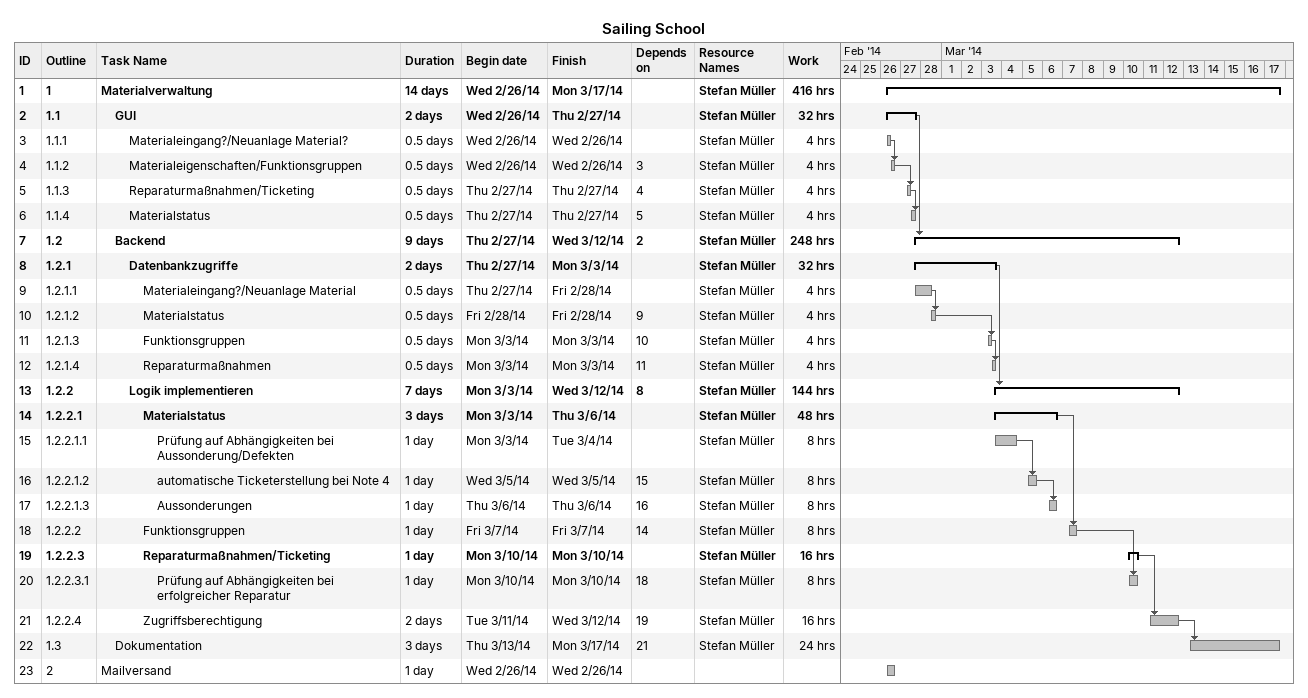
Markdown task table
Sailing School

| ID | WBS | Task | Duration | Start | Finish | Predecessors | Resources | Work (h) |
|---|---|---|---|---|---|---|---|---|
| 1 | 1 | **Materialverwaltung** | 14d | 2014-02-26 | 2014-03-17 |  | Stefan Müller | 416 |
| 2 | 1.1 | **GUI** | 2d | 2014-02-26 | 2014-02-27 |  | Stefan Müller | 32 |
| 3 | 1.1.1 | Materialeingang?/Neuanlage Material? | 0.5d | 2014-02-26 | 2014-02-26 |  | Stefan Müller | 4 |
| 4 | 1.1.2 | Materialeigenschaften/Funktionsgruppen | 0.5d | 2014-02-26 | 2014-02-26 | 3 | Stefan Müller | 4 |
| 5 | 1.1.3 | Reparaturmaßnahmen/Ticketing | 0.5d | 2014-02-27 | 2014-02-27 | 4 | Stefan Müller | 4 |
| 6 | 1.1.4 | Materialstatus | 0.5d | 2014-02-27 | 2014-02-27 | 5 | Stefan Müller | 4 |
| 7 | 1.2 | **Backend** | 9d | 2014-02-27 | 2014-03-12 | 2 | Stefan Müller | 248 |
| 8 | 1.2.1 | **Datenbankzugriffe** | 2d | 2014-02-27 | 2014-03-03 |  | Stefan Müller | 32 |
| 9 | 1.2.1.1 | Materialeingang?/Neuanlage Material | 0.5d | 2014-02-27 | 2014-02-28 |  | Stefan Müller | 4 |
| 10 | 1.2.1.2 | Materialstatus | 0.5d | 2014-02-28 | 2014-02-28 | 9 | Stefan Müller | 4 |
| 11 | 1.2.1.3 | Funktionsgruppen | 0.5d | 2014-03-03 | 2014-03-03 | 10 | Stefan Müller | 4 |
| 12 | 1.2.1.4 | Reparaturmaßnahmen | 0.5d | 2014-03-03 | 2014-03-03 | 11 | Stefan Müller | 4 |
| 13 | 1.2.2 | **Logik implementieren** | 7d | 2014-03-03 | 2014-03-12 | 8 | Stefan Müller | 144 |
| 14 | 1.2.2.1 | **Materialstatus** | 3d | 2014-03-03 | 2014-03-06 |  | Stefan Müller | 48 |
| 15 | 1.2.2.1.1 | Prüfung auf Abhängigkeiten bei Aussonderung/Defekten | 1d | 2014-03-03 | 2014-03-04 |  | Stefan Müller | 8 |
| 16 | 1.2.2.1.2 | automatische Ticketerstellung bei Note 4 | 1d | 2014-03-05 | 2014-03-05 | 15 | Stefan Müller | 8 |
| 17 | 1.2.2.1.3 | Aussonderungen | 1d | 2014-03-06 | 2014-03-06 | 16 | Stefan Müller | 8 |
| 18 | 1.2.2.2 | Funktionsgruppen | 1d | 2014-03-07 | 2014-03-07 | 14 | Stefan Müller | 8 |
| 19 | 1.2.2.3 | **Reparaturmaßnahmen/Ticketing** | 1d | 2014-03-10 | 2014-03-10 |  | Stefan Müller | 16 |
| 20 | 1.2.2.3.1 | Prüfung auf Abhängigkeiten bei erfolgreicher Reparatur | 1d | 2014-03-10 | 2014-03-10 | 18 | Stefan Müller | 8 |
| 21 | 1.2.2.4 | Zugriffsberechtigung | 2d | 2014-03-11 | 2014-03-12 | 19 | Stefan Müller | 16 |
| 22 | 1.3 | Dokumentation | 3d | 2014-03-13 | 2014-03-17 | 21 | Stefan Müller | 24 |
| 23 | 2 | Mailversand | 1d | 2014-02-26 | 2014-02-26 |  |  |  |
